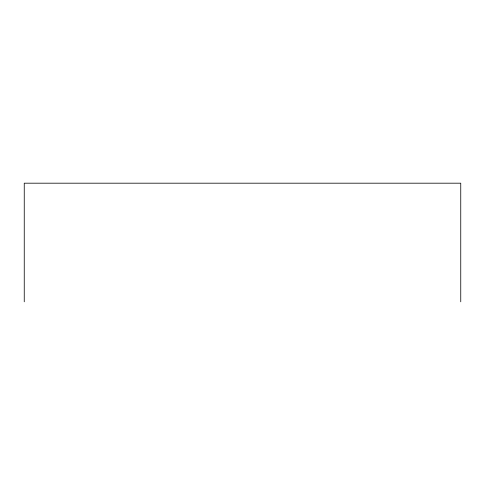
<?xml version="1.0" encoding="UTF-8"?>
<svg xmlns="http://www.w3.org/2000/svg" width="485" height="485" viewBox="0 0 485 485"><rect width="100%" height="100%" fill="white"/><g stroke="black" fill="none" stroke-linecap="round" stroke-linejoin="round"><path stroke-width="0.73" d="M460.75 301.809L460.75 183.191L24.25 183.191L24.25 301.809"/></g></svg>
